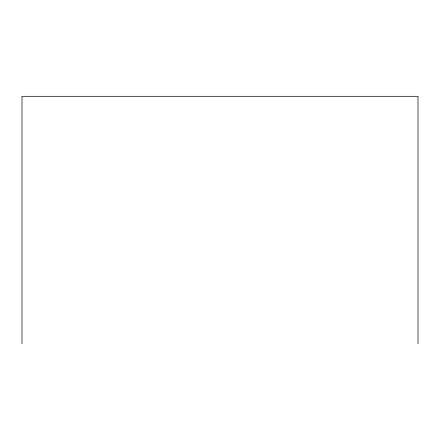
<?xml version="1.0" encoding="UTF-8"?>
<svg xmlns="http://www.w3.org/2000/svg" width="440" height="440" viewBox="0 0 440 440"><rect width="100%" height="100%" fill="white"/><g stroke="black" fill="none" stroke-linecap="round" stroke-linejoin="round"><path stroke-width="0.66" d="M418 343.69L418 96.311L22 96.311L22 343.69"/></g></svg>
